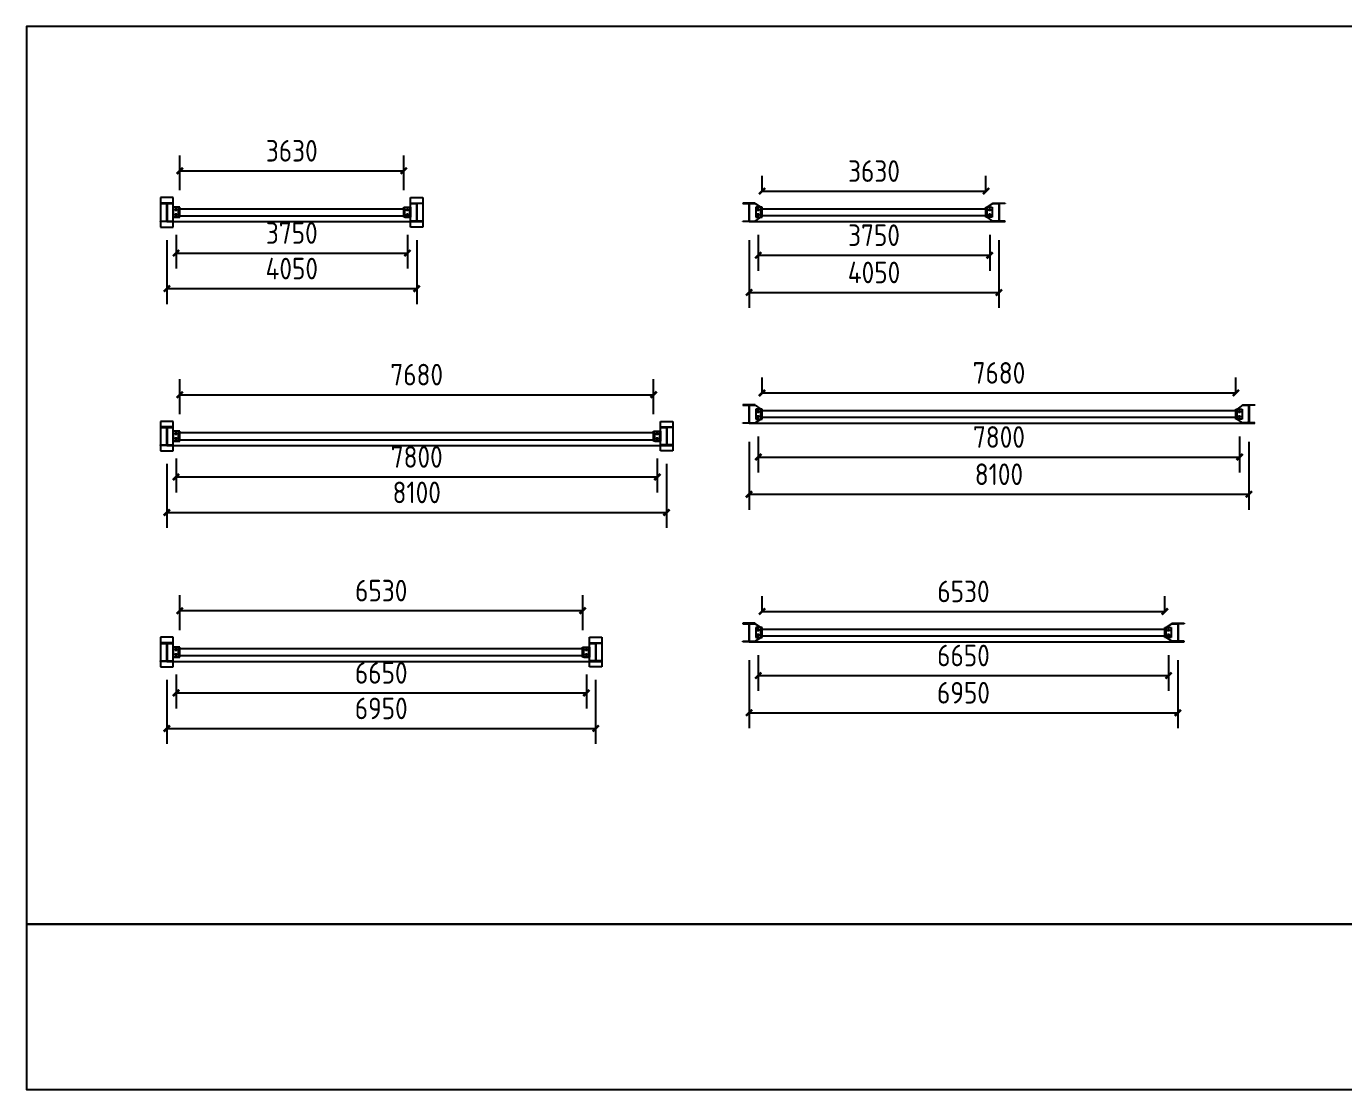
# Model space of a CAD drawing. Extents: x 533809 to 747315, y -17138 to 180511.
# Drawn here: x 533809 to 555160, y 106178 to 123420 of the extents above; entities that cross this region are included whole.
import ezdxf

# ---------------------------------------------------------------- set-up
doc = ezdxf.new("R2010")
doc.units = 0
doc.header["$LTSCALE"] = 1000
doc.header["$MEASUREMENT"] = 0
doc.styles.get("Standard").update_dxf_attribs({"font": 'gbenor.shx', "bigfont": 'gbcbig.shx'})
doc.dimstyles.get("Standard").update_dxf_attribs({"dimscale": 100, "dimtxt": 3.5, "dimasz": 1, "dimexe": 2.5, "dimexo": 3, "dimgap": 1.5, "dimtad": 1, "dimdec": 0, "dimzin": 0, "dimdsep": 46, "dimtxsty": 'Standard', "dimblk": 'ARCHTICK', "dimcen": 0.09, "dimadec": 0, "dimazin": 0, "dimtfac": 1, "dimtdec": 0, "dimtix": 1, "dimtmove": 2, "dimatfit": 3, "dimfxl": 1, "dimtolj": 1, "dimtzin": 0, "dimarcsym": 0})

# ---------------------------------------------------------------- blocks, each defined once
blk = doc.blocks.new('_ArchTick')
at = {"color": 0, "linetype": 'ByBlock', "const_width": 0.4}
blk.add_lwpolyline([(-0.5, -0.5), (0.5, 0.5)], dxfattribs=at)
blk = doc.blocks.new('*D2258')
at = {"color": 0, "lineweight": -2}
for p, q in [((545733, 120762), (545733, 120998)), ((549363, 120762), (549363, 120998)), ((545733, 120748), (549363, 120748))]:
    blk.add_line(p, q, dxfattribs=at)
at = {"layer": 'Defpoints', "color": 0}
for p in [(549363, 120748), (545733, 120462), (549363, 120462)]:
    blk.add_point(p, dxfattribs=at)
at = {"color": 0, "lineweight": -2, "xscale": 100, "yscale": 100, "zscale": 100, "rotation": 180}
blk.add_blockref('_ArchTick', (545733, 120748), dxfattribs=at)
at = {"color": 0, "lineweight": -2, "xscale": 100, "yscale": 100, "zscale": 100}
blk.add_blockref('_ArchTick', (549363, 120748), dxfattribs=at)
at = {"color": 0, "insert": (547548, 121073), "char_height": 350, "attachment_point": 5}
blk.add_mtext('\\A1;3630', dxfattribs=at)
blk = doc.blocks.new('*D2259')
at = {"color": 0, "lineweight": -2}
for p, q in [((545523, 119955), (545523, 118854)), ((549573, 119955), (549573, 118854)), ((545523, 119104), (549573, 119104))]:
    blk.add_line(p, q, dxfattribs=at)
at = {"layer": 'Defpoints', "color": 0}
for p in [(545523, 120255), (549573, 120255), (549573, 119104)]:
    blk.add_point(p, dxfattribs=at)
at = {"color": 0, "lineweight": -2, "xscale": 100, "yscale": 100, "zscale": 100, "rotation": 180}
blk.add_blockref('_ArchTick', (545523, 119104), dxfattribs=at)
at = {"color": 0, "lineweight": -2, "xscale": 100, "yscale": 100, "zscale": 100}
blk.add_blockref('_ArchTick', (549573, 119104), dxfattribs=at)
at = {"color": 0, "insert": (547548, 119429), "char_height": 350, "attachment_point": 5}
blk.add_mtext('\\A1;4050', dxfattribs=at)
blk = doc.blocks.new('*D2260')
at = {"color": 0, "lineweight": -2}
for p, q in [((545673, 120041), (545673, 119458)), ((549423, 120041), (549423, 119458)), ((545673, 119708), (549423, 119708))]:
    blk.add_line(p, q, dxfattribs=at)
at = {"layer": 'Defpoints', "color": 0}
for p in [(545673, 120341), (549423, 120341), (549423, 119708)]:
    blk.add_point(p, dxfattribs=at)
at = {"color": 0, "lineweight": -2, "xscale": 100, "yscale": 100, "zscale": 100, "rotation": 180}
blk.add_blockref('_ArchTick', (545673, 119708), dxfattribs=at)
at = {"color": 0, "lineweight": -2, "xscale": 100, "yscale": 100, "zscale": 100}
blk.add_blockref('_ArchTick', (549423, 119708), dxfattribs=at)
at = {"color": 0, "insert": (547548, 120033), "char_height": 350, "attachment_point": 5}
blk.add_mtext('\\A1;3750', dxfattribs=at)
blk = doc.blocks.new('*D2261')
at = {"color": 0, "lineweight": -2}
for p, q in [((545733, 117490), (545733, 117725)), ((553413, 117490), (553413, 117725)), ((545733, 117475), (553413, 117475))]:
    blk.add_line(p, q, dxfattribs=at)
at = {"layer": 'Defpoints', "color": 0}
for p in [(553413, 117475), (545733, 117190), (553413, 117190)]:
    blk.add_point(p, dxfattribs=at)
at = {"color": 0, "lineweight": -2, "xscale": 100, "yscale": 100, "zscale": 100, "rotation": 180}
blk.add_blockref('_ArchTick', (545733, 117475), dxfattribs=at)
at = {"color": 0, "lineweight": -2, "xscale": 100, "yscale": 100, "zscale": 100}
blk.add_blockref('_ArchTick', (553413, 117475), dxfattribs=at)
at = {"color": 0, "insert": (549573, 117800), "char_height": 350, "attachment_point": 5}
blk.add_mtext('\\A1;7680', dxfattribs=at)
blk = doc.blocks.new('*D2262')
at = {"color": 0, "lineweight": -2}
for p, q in [((545523, 116683), (545523, 115582)), ((553623, 116683), (553623, 115582)), ((545523, 115832), (553623, 115832))]:
    blk.add_line(p, q, dxfattribs=at)
at = {"layer": 'Defpoints', "color": 0}
for p in [(545523, 116983), (553623, 116983), (553623, 115832)]:
    blk.add_point(p, dxfattribs=at)
at = {"color": 0, "lineweight": -2, "xscale": 100, "yscale": 100, "zscale": 100, "rotation": 180}
blk.add_blockref('_ArchTick', (545523, 115832), dxfattribs=at)
at = {"color": 0, "lineweight": -2, "xscale": 100, "yscale": 100, "zscale": 100}
blk.add_blockref('_ArchTick', (553623, 115832), dxfattribs=at)
at = {"color": 0, "insert": (549573, 116157), "char_height": 350, "attachment_point": 5}
blk.add_mtext('\\A1;8100', dxfattribs=at)
blk = doc.blocks.new('*D2263')
at = {"color": 0, "lineweight": -2}
for p, q in [((545673, 116769), (545673, 116186)), ((553473, 116769), (553473, 116186)), ((545673, 116436), (553473, 116436))]:
    blk.add_line(p, q, dxfattribs=at)
at = {"layer": 'Defpoints', "color": 0}
for p in [(545673, 117069), (553473, 117069), (553473, 116436)]:
    blk.add_point(p, dxfattribs=at)
at = {"color": 0, "lineweight": -2, "xscale": 100, "yscale": 100, "zscale": 100, "rotation": 180}
blk.add_blockref('_ArchTick', (545673, 116436), dxfattribs=at)
at = {"color": 0, "lineweight": -2, "xscale": 100, "yscale": 100, "zscale": 100}
blk.add_blockref('_ArchTick', (553473, 116436), dxfattribs=at)
at = {"color": 0, "insert": (549573, 116761), "char_height": 350, "attachment_point": 5}
blk.add_mtext('\\A1;7800', dxfattribs=at)
blk = doc.blocks.new('*D2264')
at = {"color": 0, "lineweight": -2}
for p, q in [((545733, 113947), (545733, 114182)), ((552263, 113947), (552263, 114182)), ((545733, 113932), (552263, 113932))]:
    blk.add_line(p, q, dxfattribs=at)
at = {"layer": 'Defpoints', "color": 0}
for p in [(552263, 113932), (545733, 113647), (552263, 113647)]:
    blk.add_point(p, dxfattribs=at)
at = {"color": 0, "lineweight": -2, "xscale": 100, "yscale": 100, "zscale": 100, "rotation": 180}
blk.add_blockref('_ArchTick', (545733, 113932), dxfattribs=at)
at = {"color": 0, "lineweight": -2, "xscale": 100, "yscale": 100, "zscale": 100}
blk.add_blockref('_ArchTick', (552263, 113932), dxfattribs=at)
at = {"color": 0, "insert": (548998, 114257), "char_height": 350, "attachment_point": 5}
blk.add_mtext('\\A1;6530', dxfattribs=at)
blk = doc.blocks.new('*D2265')
at = {"color": 0, "lineweight": -2}
for p, q in [((545523, 113140), (545523, 112039)), ((552473, 113140), (552473, 112039)), ((545523, 112289), (552473, 112289))]:
    blk.add_line(p, q, dxfattribs=at)
at = {"layer": 'Defpoints', "color": 0}
for p in [(545523, 113440), (552473, 113440), (552473, 112289)]:
    blk.add_point(p, dxfattribs=at)
at = {"color": 0, "lineweight": -2, "xscale": 100, "yscale": 100, "zscale": 100, "rotation": 180}
blk.add_blockref('_ArchTick', (545523, 112289), dxfattribs=at)
at = {"color": 0, "lineweight": -2, "xscale": 100, "yscale": 100, "zscale": 100}
blk.add_blockref('_ArchTick', (552473, 112289), dxfattribs=at)
at = {"color": 0, "insert": (548998, 112614), "char_height": 350, "attachment_point": 5}
blk.add_mtext('\\A1;6950', dxfattribs=at)
blk = doc.blocks.new('*D2266')
at = {"color": 0, "lineweight": -2}
for p, q in [((545673, 113226), (545673, 112643)), ((552323, 113226), (552323, 112643)), ((545673, 112893), (552323, 112893))]:
    blk.add_line(p, q, dxfattribs=at)
at = {"layer": 'Defpoints', "color": 0}
for p in [(545673, 113526), (552323, 113526), (552323, 112893)]:
    blk.add_point(p, dxfattribs=at)
at = {"color": 0, "lineweight": -2, "xscale": 100, "yscale": 100, "zscale": 100, "rotation": 180}
blk.add_blockref('_ArchTick', (545673, 112893), dxfattribs=at)
at = {"color": 0, "lineweight": -2, "xscale": 100, "yscale": 100, "zscale": 100}
blk.add_blockref('_ArchTick', (552323, 112893), dxfattribs=at)
at = {"color": 0, "insert": (548998, 113218), "char_height": 350, "attachment_point": 5}
blk.add_mtext('\\A1;6650', dxfattribs=at)
blk = doc.blocks.new('*D2267')
at = {"color": 0, "lineweight": -2}
for p, q in [((536296, 120762), (536296, 121327)), ((539926, 120762), (539926, 121327)), ((536296, 121077), (539926, 121077))]:
    blk.add_line(p, q, dxfattribs=at)
at = {"layer": 'Defpoints', "color": 0}
for p in [(539926, 121077), (536296, 120462), (539926, 120462)]:
    blk.add_point(p, dxfattribs=at)
at = {"color": 0, "lineweight": -2, "xscale": 100, "yscale": 100, "zscale": 100, "rotation": 180}
blk.add_blockref('_ArchTick', (536296, 121077), dxfattribs=at)
at = {"color": 0, "lineweight": -2, "xscale": 100, "yscale": 100, "zscale": 100}
blk.add_blockref('_ArchTick', (539926, 121077), dxfattribs=at)
at = {"color": 0, "insert": (538111, 121402), "char_height": 350, "attachment_point": 5}
blk.add_mtext('\\A1;3630', dxfattribs=at)
blk = doc.blocks.new('*D2268')
at = {"color": 0, "lineweight": -2}
for p, q in [((536086, 119955), (536086, 118917)), ((540136, 119955), (540136, 118917)), ((536086, 119167), (540136, 119167))]:
    blk.add_line(p, q, dxfattribs=at)
at = {"layer": 'Defpoints', "color": 0}
for p in [(536086, 120255), (540136, 120255), (540136, 119167)]:
    blk.add_point(p, dxfattribs=at)
at = {"color": 0, "lineweight": -2, "xscale": 100, "yscale": 100, "zscale": 100, "rotation": 180}
blk.add_blockref('_ArchTick', (536086, 119167), dxfattribs=at)
at = {"color": 0, "lineweight": -2, "xscale": 100, "yscale": 100, "zscale": 100}
blk.add_blockref('_ArchTick', (540136, 119167), dxfattribs=at)
at = {"color": 0, "insert": (538111, 119492), "char_height": 350, "attachment_point": 5}
blk.add_mtext('\\A1;4050', dxfattribs=at)
blk = doc.blocks.new('*D2269')
at = {"color": 0, "lineweight": -2}
for p, q in [((536236, 120041), (536236, 119494)), ((539986, 120041), (539986, 119494)), ((536236, 119744), (539986, 119744))]:
    blk.add_line(p, q, dxfattribs=at)
at = {"layer": 'Defpoints', "color": 0}
for p in [(536236, 120341), (539986, 120341), (539986, 119744)]:
    blk.add_point(p, dxfattribs=at)
at = {"color": 0, "lineweight": -2, "xscale": 100, "yscale": 100, "zscale": 100, "rotation": 180}
blk.add_blockref('_ArchTick', (536236, 119744), dxfattribs=at)
at = {"color": 0, "lineweight": -2, "xscale": 100, "yscale": 100, "zscale": 100}
blk.add_blockref('_ArchTick', (539986, 119744), dxfattribs=at)
at = {"color": 0, "insert": (538111, 120069), "char_height": 350, "attachment_point": 5}
blk.add_mtext('\\A1;3750', dxfattribs=at)
blk = doc.blocks.new('*D2270')
at = {"color": 0, "lineweight": -2}
for p, q in [((536296, 117132), (536296, 117697)), ((543976, 117132), (543976, 117697)), ((536296, 117447), (543976, 117447))]:
    blk.add_line(p, q, dxfattribs=at)
at = {"layer": 'Defpoints', "color": 0}
for p in [(543976, 117447), (536296, 116832), (543976, 116832)]:
    blk.add_point(p, dxfattribs=at)
at = {"color": 0, "lineweight": -2, "xscale": 100, "yscale": 100, "zscale": 100, "rotation": 180}
blk.add_blockref('_ArchTick', (536296, 117447), dxfattribs=at)
at = {"color": 0, "lineweight": -2, "xscale": 100, "yscale": 100, "zscale": 100}
blk.add_blockref('_ArchTick', (543976, 117447), dxfattribs=at)
at = {"color": 0, "insert": (540136, 117772), "char_height": 350, "attachment_point": 5}
blk.add_mtext('\\A1;7680', dxfattribs=at)
blk = doc.blocks.new('*D2271')
at = {"color": 0, "lineweight": -2}
for p, q in [((536086, 116325), (536086, 115287)), ((544186, 116325), (544186, 115287)), ((536086, 115537), (544186, 115537))]:
    blk.add_line(p, q, dxfattribs=at)
at = {"layer": 'Defpoints', "color": 0}
for p in [(536086, 116625), (544186, 116625), (544186, 115537)]:
    blk.add_point(p, dxfattribs=at)
at = {"color": 0, "lineweight": -2, "xscale": 100, "yscale": 100, "zscale": 100, "rotation": 180}
blk.add_blockref('_ArchTick', (536086, 115537), dxfattribs=at)
at = {"color": 0, "lineweight": -2, "xscale": 100, "yscale": 100, "zscale": 100}
blk.add_blockref('_ArchTick', (544186, 115537), dxfattribs=at)
at = {"color": 0, "insert": (540136, 115862), "char_height": 350, "attachment_point": 5}
blk.add_mtext('\\A1;8100', dxfattribs=at)
blk = doc.blocks.new('*D2272')
at = {"color": 0, "lineweight": -2}
for p, q in [((536236, 116411), (536236, 115863)), ((544036, 116411), (544036, 115863)), ((536236, 116113), (544036, 116113))]:
    blk.add_line(p, q, dxfattribs=at)
at = {"layer": 'Defpoints', "color": 0}
for p in [(536236, 116711), (544036, 116711), (544036, 116113)]:
    blk.add_point(p, dxfattribs=at)
at = {"color": 0, "lineweight": -2, "xscale": 100, "yscale": 100, "zscale": 100, "rotation": 180}
blk.add_blockref('_ArchTick', (536236, 116113), dxfattribs=at)
at = {"color": 0, "lineweight": -2, "xscale": 100, "yscale": 100, "zscale": 100}
blk.add_blockref('_ArchTick', (544036, 116113), dxfattribs=at)
at = {"color": 0, "insert": (540136, 116438), "char_height": 350, "attachment_point": 5}
blk.add_mtext('\\A1;7800', dxfattribs=at)
blk = doc.blocks.new('*D2273')
at = {"color": 0, "lineweight": -2}
for p, q in [((536296, 113630), (536296, 114195)), ((542826, 113630), (542826, 114195)), ((536296, 113945), (542826, 113945))]:
    blk.add_line(p, q, dxfattribs=at)
at = {"layer": 'Defpoints', "color": 0}
for p in [(542826, 113945), (536296, 113330), (542826, 113330)]:
    blk.add_point(p, dxfattribs=at)
at = {"color": 0, "lineweight": -2, "xscale": 100, "yscale": 100, "zscale": 100, "rotation": 180}
blk.add_blockref('_ArchTick', (536296, 113945), dxfattribs=at)
at = {"color": 0, "lineweight": -2, "xscale": 100, "yscale": 100, "zscale": 100}
blk.add_blockref('_ArchTick', (542826, 113945), dxfattribs=at)
at = {"color": 0, "insert": (539561, 114270), "char_height": 350, "attachment_point": 5}
blk.add_mtext('\\A1;6530', dxfattribs=at)
blk = doc.blocks.new('*D2274')
at = {"color": 0, "lineweight": -2}
for p, q in [((536086, 112823), (536086, 111785)), ((543036, 112823), (543036, 111785)), ((536086, 112035), (543036, 112035))]:
    blk.add_line(p, q, dxfattribs=at)
at = {"layer": 'Defpoints', "color": 0}
for p in [(536086, 113123), (543036, 113123), (543036, 112035)]:
    blk.add_point(p, dxfattribs=at)
at = {"color": 0, "lineweight": -2, "xscale": 100, "yscale": 100, "zscale": 100, "rotation": 180}
blk.add_blockref('_ArchTick', (536086, 112035), dxfattribs=at)
at = {"color": 0, "lineweight": -2, "xscale": 100, "yscale": 100, "zscale": 100}
blk.add_blockref('_ArchTick', (543036, 112035), dxfattribs=at)
at = {"color": 0, "insert": (539561, 112360), "char_height": 350, "attachment_point": 5}
blk.add_mtext('\\A1;6950', dxfattribs=at)
blk = doc.blocks.new('*D2275')
at = {"color": 0, "lineweight": -2}
for p, q in [((536236, 112909), (536236, 112361)), ((542886, 112909), (542886, 112361)), ((536236, 112611), (542886, 112611))]:
    blk.add_line(p, q, dxfattribs=at)
at = {"layer": 'Defpoints', "color": 0}
for p in [(536236, 113209), (542886, 113209), (542886, 112611)]:
    blk.add_point(p, dxfattribs=at)
at = {"color": 0, "lineweight": -2, "xscale": 100, "yscale": 100, "zscale": 100, "rotation": 180}
blk.add_blockref('_ArchTick', (536236, 112611), dxfattribs=at)
at = {"color": 0, "lineweight": -2, "xscale": 100, "yscale": 100, "zscale": 100}
blk.add_blockref('_ArchTick', (542886, 112611), dxfattribs=at)
at = {"color": 0, "insert": (539561, 112936), "char_height": 350, "attachment_point": 5}
blk.add_mtext('\\A1;6650', dxfattribs=at)

msp = doc.modelspace()

# ---------------------------------------------------------------- linework, layer by layer
for p, q in [((535985.8, 120645.1), (535985.8, 120165.1)), ((536185.8, 120645.1), (535985.8, 120645.1)), ((536185.8, 120165.1), (536185.8, 120645.1)), ((540035.8, 120165.1), (540035.8, 120645.1)), ((540035.8, 120645.1), (540235.8, 120645.1)), ((540235.8, 120645.1), (540235.8, 120165.1)), ((536185.8, 120555.1), (535985.8, 120555.1)), ((535985.8, 120555.1), (535985.8, 120547.1)), ((535985.8, 120547.1), (536185.8, 120547.1)), ((536082.8, 120547.1), (536082.8, 120263.1)), ((536088.8, 120547.1), (536088.8, 120263.1)), ((536088.8, 120547.1), (536088.8, 120263.1)), ((536185.8, 120547.1), (536088.8, 120547.1)), ((536185.8, 120547.1), (536185.8, 120555.1)), ((536185.8, 120485.1), (536185.8, 120325.1)), ((536275.8, 120485.1), (536185.8, 120485.1)), ((536259.8, 120445.1), (536211.8, 120445.1)), ((536235.8, 120421.1), (536235.8, 120469.1)), ((536275.8, 120325.1), (536275.8, 120485.1)), ((536295.8, 120462.1), (539925.8, 120462.1)), ((539945.8, 120325.1), (539945.8, 120485.1)), ((539945.8, 120485.1), (540035.8, 120485.1)), ((539961.8, 120445.1), (540009.8, 120445.1)), ((539985.8, 120421.1), (539985.8, 120469.1)), ((540035.8, 120555.1), (540235.8, 120555.1)), ((540035.8, 120547.1), (540035.8, 120555.1)), ((540235.8, 120547.1), (540035.8, 120547.1)), ((540035.8, 120547.1), (540132.8, 120547.1)), ((540035.8, 120485.1), (540035.8, 120325.1)), ((540132.8, 120547.1), (540132.8, 120263.1)), ((540132.8, 120547.1), (540132.8, 120263.1)), ((540138.8, 120547.1), (540138.8, 120263.1)), ((540235.8, 120555.1), (540235.8, 120547.1)), ((545623.1, 120555.1), (545423.1, 120555.1)), ((545423.1, 120555.1), (545423.1, 120547.1)), ((545423.1, 120547.1), (545623.1, 120547.1)), ((545520.1, 120547.1), (545520.1, 120263.1)), ((545526.1, 120547.1), (545526.1, 120263.1)), ((545526.1, 120547.1), (545526.1, 120263.1)), ((545623.1, 120547.1), (545526.1, 120547.1)), ((545526.1, 120532.1), (545541.1, 120547.1)), ((545623.1, 120547.1), (545623.1, 120555.1)), ((545623.1, 120547.1), (545713.1, 120485.1)), ((545697.1, 120445.1), (545649.1, 120445.1)), ((545673.1, 120421.1), (545673.1, 120469.1)), ((545713.1, 120325.1), (545713.1, 120485.1)), ((545733.1, 120462.1), (549363.1, 120462.1)), ((549473.1, 120547.1), (549383.1, 120485.1)), ((549383.1, 120325.1), (549383.1, 120485.1)), ((549399.1, 120445.1), (549447.1, 120445.1)), ((549423.1, 120421.1), (549423.1, 120469.1)), ((549473.1, 120555.1), (549673.1, 120555.1)), ((549473.1, 120547.1), (549473.1, 120555.1)), ((549673.1, 120547.1), (549473.1, 120547.1)), ((549473.1, 120547.1), (549570.1, 120547.1)), ((549570.1, 120532.1), (549555.1, 120547.1)), ((549570.1, 120547.1), (549570.1, 120263.1)), ((549570.1, 120547.1), (549570.1, 120263.1)), ((549576.1, 120547.1), (549576.1, 120263.1)), ((549673.1, 120555.1), (549673.1, 120547.1)), ((535985.8, 120255.1), (535985.8, 120263.1)), ((535985.8, 120263.1), (536185.8, 120263.1)), ((536185.8, 120255.1), (535985.8, 120255.1)), ((536085.8, 120255.1), (540135.8, 120255.1)), ((536088.8, 120263.1), (536185.8, 120263.1)), ((536275.8, 120325.1), (536185.8, 120325.1)), ((536185.8, 120263.1), (536185.8, 120255.1)), ((536259.8, 120365.1), (536211.8, 120365.1)), ((536235.8, 120341.1), (536235.8, 120389.1)), ((536295.8, 120348.1), (539925.8, 120348.1)), ((539945.8, 120325.1), (540035.8, 120325.1)), ((539961.8, 120365.1), (540009.8, 120365.1)), ((539985.8, 120341.1), (539985.8, 120389.1)), ((540235.8, 120263.1), (540035.8, 120263.1)), ((540035.8, 120263.1), (540035.8, 120255.1)), ((540132.8, 120263.1), (540035.8, 120263.1)), ((540035.8, 120255.1), (540235.8, 120255.1)), ((540235.8, 120255.1), (540235.8, 120263.1)), ((545423.1, 120255.1), (545423.1, 120263.1)), ((545423.1, 120263.1), (545623.1, 120263.1)), ((545623.1, 120255.1), (545423.1, 120255.1)), ((545523.1, 120255.1), (549573.1, 120255.1)), ((545526.1, 120278.1), (545541.1, 120263.1)), ((545526.1, 120263.1), (545623.1, 120263.1)), ((545623.1, 120263.1), (545713.1, 120325.1)), ((545623.1, 120263.1), (545623.1, 120255.1)), ((545697.1, 120365.1), (545649.1, 120365.1)), ((545673.1, 120341.1), (545673.1, 120389.1)), ((549363.1, 120348.1), (545733.1, 120348.1)), ((549473.1, 120263.1), (549383.1, 120325.1)), ((549399.1, 120365.1), (549447.1, 120365.1)), ((549423.1, 120341.1), (549423.1, 120389.1)), ((549673.1, 120263.1), (549473.1, 120263.1)), ((549473.1, 120263.1), (549473.1, 120255.1)), ((549570.1, 120263.1), (549473.1, 120263.1)), ((549473.1, 120255.1), (549673.1, 120255.1)), ((549570.1, 120278.1), (549555.1, 120263.1)), ((549673.1, 120255.1), (549673.1, 120263.1)), ((535985.8, 120165.1), (536185.8, 120165.1)), ((540235.8, 120165.1), (540035.8, 120165.1)), ((545623.1, 117282.7), (545423.1, 117282.7)), ((545423.1, 117282.7), (545423.1, 117274.7)), ((545423.1, 117274.7), (545623.1, 117274.7)), ((545520.1, 117274.7), (545520.1, 116990.7)), ((545526.1, 117274.7), (545526.1, 116990.7)), ((545526.1, 117274.7), (545526.1, 116990.7)), ((545623.1, 117274.7), (545526.1, 117274.7)), ((545526.1, 117259.7), (545541.1, 117274.7)), ((545623.1, 117274.7), (545623.1, 117282.7)), ((545623.1, 117274.7), (545713.1, 117212.7)), ((553523.1, 117274.7), (553433.1, 117212.7)), ((553523.1, 117282.7), (553723.1, 117282.7)), ((553523.1, 117274.7), (553523.1, 117282.7)), ((553723.1, 117274.7), (553523.1, 117274.7)), ((553523.1, 117274.7), (553620.1, 117274.7)), ((553620.1, 117259.7), (553605.1, 117274.7)), ((553620.1, 117274.7), (553620.1, 116990.7)), ((553620.1, 117274.7), (553620.1, 116990.7)), ((553626.1, 117274.7), (553626.1, 116990.7)), ((553723.1, 117282.7), (553723.1, 117274.7)), ((535985.8, 117014.7), (535985.8, 116534.7)), ((536185.8, 117014.7), (535985.8, 117014.7)), ((536185.8, 116534.7), (536185.8, 117014.7)), ((544085.8, 116534.7), (544085.8, 117014.7)), ((544085.8, 117014.7), (544285.8, 117014.7)), ((544285.8, 117014.7), (544285.8, 116534.7)), ((545623.1, 116990.7), (545713.1, 117052.7)), ((545697.1, 117172.7), (545649.1, 117172.7)), ((545697.1, 117092.7), (545649.1, 117092.7)), ((545673.1, 117148.7), (545673.1, 117196.7)), ((545673.1, 117068.7), (545673.1, 117116.7)), ((545713.1, 117052.7), (545713.1, 117212.7)), ((545733.1, 117189.7), (553413.1, 117189.7)), ((553413.1, 117075.7), (545733.1, 117075.7)), ((553433.1, 117052.7), (553433.1, 117212.7)), ((553523.1, 116990.7), (553433.1, 117052.7)), ((553449.1, 117172.7), (553497.1, 117172.7)), ((553449.1, 117092.7), (553497.1, 117092.7)), ((553473.1, 117148.7), (553473.1, 117196.7)), ((553473.1, 117068.7), (553473.1, 117116.7)), ((536185.8, 116924.7), (535985.8, 116924.7)), ((535985.8, 116924.7), (535985.8, 116916.7)), ((535985.8, 116916.7), (536185.8, 116916.7)), ((536082.8, 116916.7), (536082.8, 116632.7)), ((536088.8, 116916.7), (536088.8, 116632.7)), ((536088.8, 116916.7), (536088.8, 116632.7)), ((536185.8, 116916.7), (536088.8, 116916.7)), ((536185.8, 116916.7), (536185.8, 116924.7)), ((536185.8, 116854.7), (536185.8, 116694.7)), ((536275.8, 116854.7), (536185.8, 116854.7)), ((536259.8, 116814.7), (536211.8, 116814.7)), ((536235.8, 116790.7), (536235.8, 116838.7)), ((536275.8, 116694.7), (536275.8, 116854.7)), ((536295.8, 116831.7), (543975.8, 116831.7)), ((543995.8, 116694.7), (543995.8, 116854.7)), ((543995.8, 116854.7), (544085.8, 116854.7)), ((544011.8, 116814.7), (544059.8, 116814.7)), ((544035.8, 116790.7), (544035.8, 116838.7)), ((544085.8, 116924.7), (544285.8, 116924.7)), ((544085.8, 116916.7), (544085.8, 116924.7)), ((544285.8, 116916.7), (544085.8, 116916.7)), ((544085.8, 116916.7), (544182.8, 116916.7)), ((544085.8, 116854.7), (544085.8, 116694.7)), ((544182.8, 116916.7), (544182.8, 116632.7)), ((544182.8, 116916.7), (544182.8, 116632.7)), ((544188.8, 116916.7), (544188.8, 116632.7)), ((544285.8, 116924.7), (544285.8, 116916.7)), ((545423.1, 116982.7), (545423.1, 116990.7)), ((545423.1, 116990.7), (545623.1, 116990.7)), ((545623.1, 116982.7), (545423.1, 116982.7)), ((545523.1, 116982.7), (553623.1, 116982.7)), ((545526.1, 117005.7), (545541.1, 116990.7)), ((545526.1, 116990.7), (545623.1, 116990.7)), ((545623.1, 116990.7), (545623.1, 116982.7)), ((553723.1, 116990.7), (553523.1, 116990.7)), ((553523.1, 116990.7), (553523.1, 116982.7)), ((553620.1, 116990.7), (553523.1, 116990.7)), ((553523.1, 116982.7), (553723.1, 116982.7)), ((553620.1, 117005.7), (553605.1, 116990.7)), ((553723.1, 116982.7), (553723.1, 116990.7)), ((535985.8, 116624.7), (535985.8, 116632.7)), ((535985.8, 116632.7), (536185.8, 116632.7)), ((536185.8, 116624.7), (535985.8, 116624.7)), ((536085.8, 116624.7), (544185.8, 116624.7)), ((536088.8, 116632.7), (536185.8, 116632.7)), ((536275.8, 116694.7), (536185.8, 116694.7)), ((536185.8, 116632.7), (536185.8, 116624.7)), ((536259.8, 116734.7), (536211.8, 116734.7)), ((536235.8, 116710.7), (536235.8, 116758.7)), ((536295.8, 116717.7), (543975.8, 116717.7)), ((543995.8, 116694.7), (544085.8, 116694.7)), ((544011.8, 116734.7), (544059.8, 116734.7)), ((544035.8, 116710.7), (544035.8, 116758.7)), ((544285.8, 116632.7), (544085.8, 116632.7)), ((544085.8, 116632.7), (544085.8, 116624.7)), ((544182.8, 116632.7), (544085.8, 116632.7)), ((544085.8, 116624.7), (544285.8, 116624.7)), ((544285.8, 116624.7), (544285.8, 116632.7)), ((535985.8, 116534.7), (536185.8, 116534.7)), ((544285.8, 116534.7), (544085.8, 116534.7)), ((545623.1, 113739.7), (545423.1, 113739.7)), ((545423.1, 113739.7), (545423.1, 113731.7)), ((545423.1, 113731.7), (545623.1, 113731.7)), ((545520.1, 113731.7), (545520.1, 113447.7)), ((545526.1, 113731.7), (545526.1, 113447.7)), ((545526.1, 113731.7), (545526.1, 113447.7)), ((545623.1, 113731.7), (545526.1, 113731.7)), ((545526.1, 113716.7), (545541.1, 113731.7)), ((545623.1, 113731.7), (545623.1, 113739.7)), ((545623.1, 113731.7), (545713.1, 113669.7)), ((545697.1, 113629.7), (545649.1, 113629.7)), ((545673.1, 113605.7), (545673.1, 113653.7)), ((545713.1, 113509.7), (545713.1, 113669.7)), ((545733.1, 113646.7), (552263.1, 113646.7)), ((552373.1, 113731.7), (552283.1, 113669.7)), ((552283.1, 113509.7), (552283.1, 113669.7)), ((552299.1, 113629.7), (552347.1, 113629.7)), ((552323.1, 113605.7), (552323.1, 113653.7)), ((552373.1, 113739.7), (552573.1, 113739.7)), ((552373.1, 113731.7), (552373.1, 113739.7)), ((552573.1, 113731.7), (552373.1, 113731.7)), ((552373.1, 113731.7), (552470.1, 113731.7)), ((552470.1, 113716.7), (552455.1, 113731.7)), ((552470.1, 113731.7), (552470.1, 113447.7)), ((552470.1, 113731.7), (552470.1, 113447.7)), ((552476.1, 113731.7), (552476.1, 113447.7)), ((552573.1, 113739.7), (552573.1, 113731.7)), ((535985.8, 113512.7), (535985.8, 113032.7)), ((536185.8, 113512.7), (535985.8, 113512.7)), ((536185.8, 113422.7), (535985.8, 113422.7)), ((535985.8, 113422.7), (535985.8, 113414.7)), ((535985.8, 113414.7), (536185.8, 113414.7)), ((536082.8, 113414.7), (536082.8, 113130.7)), ((536088.8, 113414.7), (536088.8, 113130.7)), ((536088.8, 113414.7), (536088.8, 113130.7)), ((536185.8, 113414.7), (536088.8, 113414.7)), ((536185.8, 113032.7), (536185.8, 113512.7)), ((536185.8, 113414.7), (536185.8, 113422.7)), ((542935.8, 113032.7), (542935.8, 113512.7)), ((542935.8, 113512.7), (543135.8, 113512.7)), ((542935.8, 113422.7), (543135.8, 113422.7)), ((542935.8, 113414.7), (542935.8, 113422.7)), ((543135.8, 113414.7), (542935.8, 113414.7)), ((542935.8, 113414.7), (543032.8, 113414.7)), ((543032.8, 113414.7), (543032.8, 113130.7)), ((543032.8, 113414.7), (543032.8, 113130.7)), ((543038.8, 113414.7), (543038.8, 113130.7)), ((543135.8, 113512.7), (543135.8, 113032.7)), ((543135.8, 113422.7), (543135.8, 113414.7)), ((545423.1, 113439.7), (545423.1, 113447.7)), ((545423.1, 113447.7), (545623.1, 113447.7)), ((545623.1, 113439.7), (545423.1, 113439.7)), ((545523.1, 113439.7), (552473.1, 113439.7)), ((545526.1, 113462.7), (545541.1, 113447.7)), ((545526.1, 113447.7), (545623.1, 113447.7)), ((545623.1, 113447.7), (545713.1, 113509.7)), ((545623.1, 113447.7), (545623.1, 113439.7)), ((545697.1, 113549.7), (545649.1, 113549.7)), ((545673.1, 113525.7), (545673.1, 113573.7)), ((552263.1, 113532.7), (545733.1, 113532.7)), ((552373.1, 113447.7), (552283.1, 113509.7)), ((552299.1, 113549.7), (552347.1, 113549.7)), ((552323.1, 113525.7), (552323.1, 113573.7)), ((552573.1, 113447.7), (552373.1, 113447.7)), ((552373.1, 113447.7), (552373.1, 113439.7)), ((552470.1, 113447.7), (552373.1, 113447.7)), ((552373.1, 113439.7), (552573.1, 113439.7)), ((552470.1, 113462.7), (552455.1, 113447.7)), ((552573.1, 113439.7), (552573.1, 113447.7)), ((536185.8, 113352.7), (536185.8, 113192.7)), ((536275.8, 113352.7), (536185.8, 113352.7)), ((536275.8, 113192.7), (536185.8, 113192.7)), ((536259.8, 113312.7), (536211.8, 113312.7)), ((536259.8, 113232.7), (536211.8, 113232.7)), ((536235.8, 113288.7), (536235.8, 113336.7)), ((536235.8, 113208.7), (536235.8, 113256.7)), ((536275.8, 113192.7), (536275.8, 113352.7)), ((536295.8, 113329.7), (542825.8, 113329.7)), ((536295.8, 113215.7), (542825.8, 113215.7)), ((542845.8, 113192.7), (542845.8, 113352.7)), ((542845.8, 113352.7), (542935.8, 113352.7)), ((542845.8, 113192.7), (542935.8, 113192.7)), ((542861.8, 113312.7), (542909.8, 113312.7)), ((542861.8, 113232.7), (542909.8, 113232.7)), ((542885.8, 113288.7), (542885.8, 113336.7)), ((542885.8, 113208.7), (542885.8, 113256.7)), ((542935.8, 113352.7), (542935.8, 113192.7)), ((535985.8, 113122.7), (535985.8, 113130.7)), ((535985.8, 113130.7), (536185.8, 113130.7)), ((536185.8, 113122.7), (535985.8, 113122.7)), ((535985.8, 113032.7), (536185.8, 113032.7)), ((536085.8, 113122.7), (543035.8, 113122.7)), ((536088.8, 113130.7), (536185.8, 113130.7)), ((536185.8, 113130.7), (536185.8, 113122.7)), ((543135.8, 113130.7), (542935.8, 113130.7)), ((542935.8, 113130.7), (542935.8, 113122.7)), ((543032.8, 113130.7), (542935.8, 113130.7)), ((542935.8, 113122.7), (543135.8, 113122.7)), ((543135.8, 113032.7), (542935.8, 113032.7)), ((543135.8, 113122.7), (543135.8, 113130.7))]:
    msp.add_line(p, q)
at = {"color": 1}
for p, q in [((536085.8, 120555.1), (536085.8, 120255.1)), ((540135.8, 120555.1), (540135.8, 120255.1)), ((540135.8, 120555.1), (540135.8, 120255.1)), ((545523.1, 120555.1), (545523.1, 120255.1)), ((549573.1, 120555.1), (549573.1, 120255.1)), ((549573.1, 120555.1), (549573.1, 120255.1)), ((545523.1, 117282.7), (545523.1, 116982.7)), ((553623.1, 117282.7), (553623.1, 116982.7)), ((553623.1, 117282.7), (553623.1, 116982.7)), ((536085.8, 116924.7), (536085.8, 116624.7)), ((544185.8, 116924.7), (544185.8, 116624.7)), ((544185.8, 116924.7), (544185.8, 116624.7)), ((545523.1, 113739.7), (545523.1, 113439.7)), ((552473.1, 113739.7), (552473.1, 113439.7)), ((552473.1, 113739.7), (552473.1, 113439.7)), ((536085.8, 113422.7), (536085.8, 113122.7)), ((543035.8, 113422.7), (543035.8, 113122.7)), ((543035.8, 113422.7), (543035.8, 113122.7))]:
    msp.add_line(p, q, dxfattribs=at)
at = {"color": 2}
for p, q in [((536195.8, 120325.1), (536195.8, 120485.1)), ((536295.8, 120485.1), (536195.8, 120485.1)), ((536285.8, 120325.1), (536285.8, 120485.1)), ((536295.8, 120325.1), (536295.8, 120485.1)), ((539925.8, 120325.1), (539925.8, 120485.1)), ((539925.8, 120485.1), (540025.8, 120485.1)), ((539935.8, 120325.1), (539935.8, 120485.1)), ((540025.8, 120325.1), (540025.8, 120485.1)), ((545733.1, 120485.1), (545633.1, 120485.1)), ((545633.1, 120485.1), (545633.1, 120325.1)), ((545723.1, 120325.1), (545723.1, 120485.1)), ((545733.1, 120325.1), (545733.1, 120485.1)), ((549363.1, 120325.1), (549363.1, 120485.1)), ((549363.1, 120485.1), (549463.1, 120485.1)), ((549373.1, 120325.1), (549373.1, 120485.1)), ((549463.1, 120485.1), (549463.1, 120325.1)), ((536195.8, 120325.1), (536295.8, 120325.1)), ((540025.8, 120325.1), (539925.8, 120325.1)), ((545633.1, 120325.1), (545733.1, 120325.1)), ((549463.1, 120325.1), (549363.1, 120325.1)), ((545733.1, 117212.7), (545633.1, 117212.7)), ((545633.1, 117212.7), (545633.1, 117052.7)), ((545633.1, 117052.7), (545733.1, 117052.7)), ((545723.1, 117052.7), (545723.1, 117212.7)), ((545733.1, 117052.7), (545733.1, 117212.7)), ((553413.1, 117052.7), (553413.1, 117212.7)), ((553413.1, 117212.7), (553513.1, 117212.7)), ((553513.1, 117052.7), (553413.1, 117052.7)), ((553423.1, 117052.7), (553423.1, 117212.7)), ((553513.1, 117212.7), (553513.1, 117052.7)), ((536195.8, 116694.7), (536195.8, 116854.7)), ((536295.8, 116854.7), (536195.8, 116854.7)), ((536285.8, 116694.7), (536285.8, 116854.7)), ((536295.8, 116694.7), (536295.8, 116854.7)), ((543975.8, 116694.7), (543975.8, 116854.7)), ((543975.8, 116854.7), (544075.8, 116854.7)), ((543985.8, 116694.7), (543985.8, 116854.7)), ((544075.8, 116694.7), (544075.8, 116854.7)), ((536195.8, 116694.7), (536295.8, 116694.7)), ((544075.8, 116694.7), (543975.8, 116694.7)), ((545733.1, 113669.7), (545633.1, 113669.7)), ((545633.1, 113669.7), (545633.1, 113509.7)), ((545723.1, 113509.7), (545723.1, 113669.7)), ((545733.1, 113509.7), (545733.1, 113669.7)), ((552263.1, 113509.7), (552263.1, 113669.7)), ((552263.1, 113669.7), (552363.1, 113669.7)), ((552273.1, 113509.7), (552273.1, 113669.7)), ((552363.1, 113669.7), (552363.1, 113509.7)), ((545633.1, 113509.7), (545733.1, 113509.7)), ((552363.1, 113509.7), (552263.1, 113509.7)), ((536195.8, 113192.7), (536195.8, 113352.7)), ((536295.8, 113352.7), (536195.8, 113352.7)), ((536195.8, 113192.7), (536295.8, 113192.7)), ((536285.8, 113192.7), (536285.8, 113352.7)), ((536295.8, 113192.7), (536295.8, 113352.7)), ((542825.8, 113192.7), (542825.8, 113352.7)), ((542825.8, 113352.7), (542925.8, 113352.7)), ((542925.8, 113192.7), (542825.8, 113192.7)), ((542835.8, 113192.7), (542835.8, 113352.7)), ((542925.8, 113192.7), (542925.8, 113352.7))]:
    msp.add_line(p, q, dxfattribs=at)
for points in [[(566139.1, 123420), (533808.7, 123420), (533808.7, 108862.3), (566139.1, 108862.3)], [(566139.1, 108862.3), (533808.7, 108862.3), (533808.7, 106177.9), (566139.1, 106177.9)]]:
    msp.add_lwpolyline(points, close=True)
for centre in [(536235.8, 120445.1), (539985.8, 120445.1), (545673.1, 120445.1), (549423.1, 120445.1), (536235.8, 120365.1), (539985.8, 120365.1), (545673.1, 120365.1), (549423.1, 120365.1), (545673.1, 117172.7), (545673.1, 117092.7), (553473.1, 117172.7), (553473.1, 117092.7), (536235.8, 116814.7), (544035.8, 116814.7), (536235.8, 116734.7), (544035.8, 116734.7), (545673.1, 113629.7), (552323.1, 113629.7), (545673.1, 113549.7), (552323.1, 113549.7), (536235.8, 113312.7), (536235.8, 113232.7), (542885.8, 113312.7), (542885.8, 113232.7)]:
    msp.add_circle(centre, 9)

# ---------------------------------------------------------------- dimensions: what is measured, and where the dimension line sits
for p1, p2, distance, picture, middle in [((536295.8, 120462.1), (539925.8, 120462.1), 615.1, '*D2267', (538110.8, 121402.2)), ((545733.1, 120462.1), (549363.1, 120462.1), 285.4, '*D2258', (547548.1, 121072.5)), ((536085.8, 120255.1), (540135.8, 120255.1), -1088, '*D2268', (538110.8, 119492.1)), ((545523.1, 120255.1), (549573.1, 120255.1), -1150.9, '*D2259', (547548.1, 119429.3)), ((536295.8, 116831.7), (543975.8, 116831.7), 615.1, '*D2270', (540135.8, 117771.7)), ((545733.1, 117189.7), (553413.1, 117189.7), 285.4, '*D2261', (549573.1, 117800.1)), ((545523.1, 116982.7), (553623.1, 116982.7), -1150.9, '*D2262', (549573.1, 116156.8)), ((536085.8, 116624.7), (544185.8, 116624.7), -1088, '*D2271', (540135.8, 115861.7)), ((536295.8, 113329.7), (542825.8, 113329.7), 615.1, '*D2273', (539560.8, 114269.8)), ((545733.1, 113646.7), (552263.1, 113646.7), 285.4, '*D2264', (548998.1, 114257.1)), ((545523.1, 113439.7), (552473.1, 113439.7), -1150.9, '*D2265', (548998.1, 112613.8)), ((536085.8, 113122.7), (543035.8, 113122.7), -1088, '*D2274', (539560.8, 112359.8))]:
    dim = msp.add_aligned_dim(p1=p1, p2=p2, distance=distance, dimstyle='Standard')
    dim.commit()
    dim.dimension.update_dxf_attribs({"geometry": picture, "text_midpoint": middle})
for base, p1, p2, picture, middle in [((539985.8, 119743.7), (536235.8, 120341.1), (539985.8, 120341.1), '*D2269', (538110.8, 120068.7)), ((549423.1, 119708.1), (545673.1, 120341.1), (549423.1, 120341.1), '*D2260', (547548.1, 120033.1)), ((553473.1, 116435.6), (545673.1, 117068.7), (553473.1, 117068.7), '*D2263', (549573.1, 116760.6)), ((544035.8, 116113.2), (536235.8, 116710.7), (544035.8, 116710.7), '*D2272', (540135.8, 116438.2)), ((552323.1, 112892.6), (545673.1, 113525.7), (552323.1, 113525.7), '*D2266', (548998.1, 113217.6)), ((542885.8, 112611.3), (536235.8, 113208.7), (542885.8, 113208.7), '*D2275', (539560.8, 112936.3))]:
    dim = msp.add_linear_dim(base=base, p1=p1, p2=p2, dimstyle='Standard')
    dim.commit()
    dim.dimension.update_dxf_attribs({"geometry": picture, "text_midpoint": middle})

doc.saveas('drawing.dxf')
